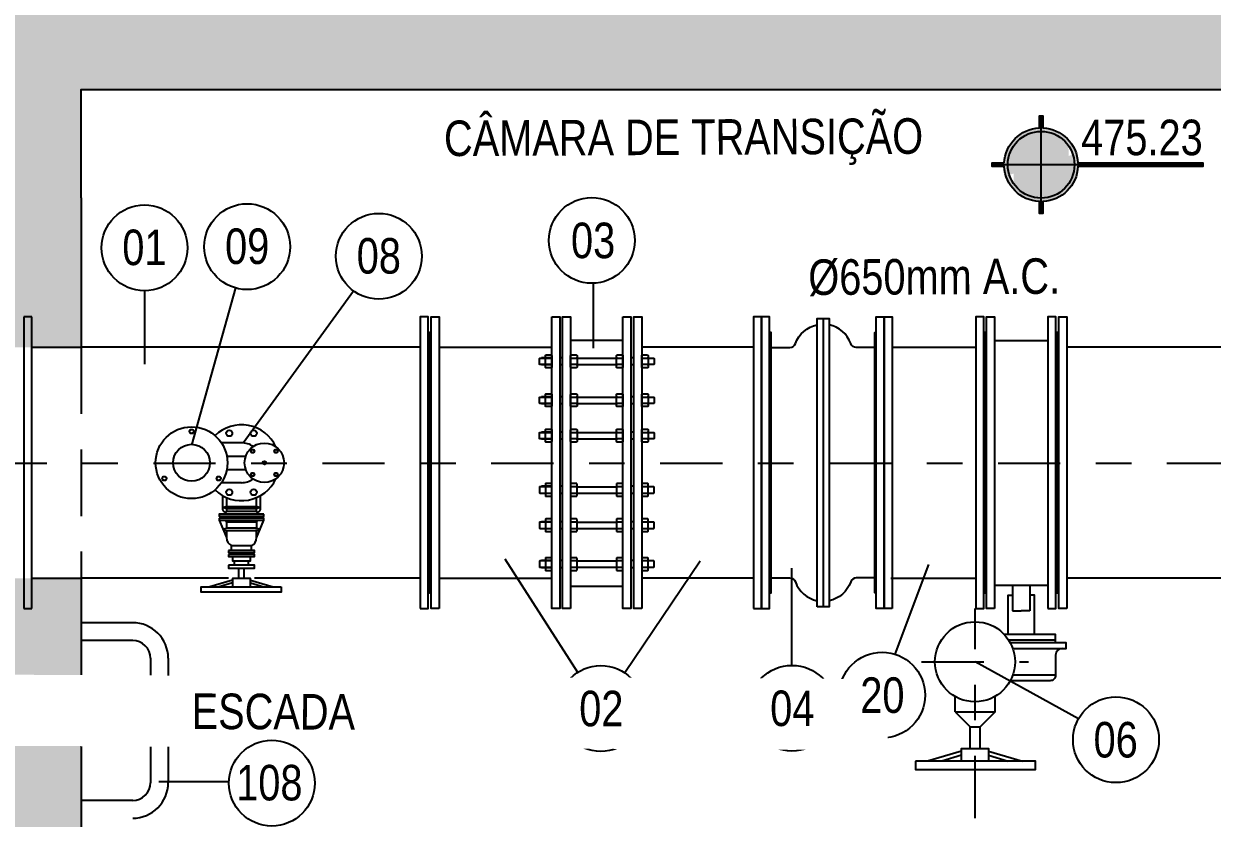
# Model space of a CAD drawing. Header units: feet. Extents: x 0 to 285374, y 0 to 9111566.
# Drawn here: x 285102.406 to 285105.748, y 9111370.979 to 9111373.214 of the extents above; entities that cross this region are included whole.
import ezdxf
from ezdxf import colors
from ezdxf.entities.mleader import LeaderData, LeaderLine
from ezdxf.enums import TextEntityAlignment as Align
from ezdxf.math import Vec2, Vec3

# ---------------------------------------------------------------- set-up
doc = ezdxf.new("R2010")
doc.units = ezdxf.units.FT
doc.header["$MEASUREMENT"] = 0
doc.linetypes.add('DASHDOT', pattern=[1, 0.5, -0.25, 0, -0.25])
doc.linetypes.add('HIDDEN', pattern=[0.375, 0.25, -0.125])
doc.layers.get('0').update_dxf_attribs({"linetype": 'CONTINUOUS'})
for name, color, linetype in [('01', 1, 'CONTINUOUS'), ('01PROJ', 1, 'HIDDEN'), ('A-NIVEIS', 1, 'CONTINUOUS'), ('A-TEXTO', 2, 'CONTINUOUS'), ('EIXO', 1, 'DASHDOT'), ('FLANGES', 7, 'CONTINUOUS'), ('H-SA-CONTORNO', 2, 'CONTINUOUS'), ('H-SA-ESTRUTURA (CORTE)', 5, 'CONTINUOUS'), ('H-SA-HTC CONCRETO', 253, 'CONTINUOUS'), ('H-SA-TEXTO', 2, 'CONTINUOUS'), ('INDIC', 2, 'CONTINUOUS'), ('Top View-Ferro Fundido - JGS - K7(Esgoto)', 7, 'CONTINUOUS')]:
    doc.layers.add(name, color=color, linetype=linetype)
doc.styles.add('EGC_Arial_2.0mm', font='arial.ttf', dxfattribs={"width": 0.8, "height": 2})

# ---------------------------------------------------------------- blocks, each defined once
blk = doc.blocks.new('*U1244')
at = {"true_color": 0xffffff}
h = blk.add_hatch(color=7, dxfattribs=at)
h.dxf.hatch_style = 1
edge = h.paths.add_edge_path()
edge.add_arc((0, 0), 2.075, 92.76231, 177.23769, ccw=False)
edge.add_line((-0.1, 2.073), (-0.1, 2.75))
edge.add_line((-0.1, 2.75), (0.1, 2.75))
edge.add_line((0.1, 2.75), (0.1, 2.073))
edge.add_arc((0, 0), 2.075, 2.76231, 87.23769, ccw=False)
edge.add_line((2.073, 0.1), (9.088, 0.1))
edge.add_line((9.088, 0.1), (9.088, -0.1))
edge.add_line((9.088, -0.1), (2.073, -0.1))
edge.add_arc((0, 0), 2.075, 272.76231, 357.23769, ccw=False)
edge.add_line((0.1, -2.073), (0.1, -2.75))
edge.add_line((0.1, -2.75), (-0.1, -2.75))
edge.add_line((-0.1, -2.75), (-0.1, -2.073))
edge.add_arc((0, 0), 2.075, 182.76231, 267.23769, ccw=False)
edge.add_line((-2.073, -0.1), (-2.75, -0.1))
edge.add_line((-2.75, -0.1), (-2.75, 0.1))
edge.add_line((-2.75, 0.1), (-2.073, 0.1))
for p, q in [((0, -2.75), (0, 2.75)), ((9.088, 0), (-2.75, 0))]:
    blk.add_line(p, q)
at = {"color": 7, "true_color": 0xffffff}
blk.add_lwpolyline([(-2.073, 0.1, -0.386246), (-0.1, 2.073), (-0.1, 2.75), (0.1, 2.75), (0.1, 2.073, -0.386246), (2.073, 0.1), (9.088, 0.1), (9.088, -0.1), (2.073, -0.1, -0.386246), (0.1, -2.073), (0.1, -2.75), (-0.1, -2.75), (-0.1, -2.073, -0.386246), (-2.073, -0.1), (-2.75, -0.1), (-2.75, 0.1)], format="xyb", close=True, dxfattribs=at)
blk.add_circle((0, 0), 1.875)
for points in [[(0, 1.875), (0, 0), (0.583, 1.782), (0.595, 0)], [(0.583, 1.782), (0.595, 0), (1.097, 1.521), (1.096, 0)], [(1.097, 1.521), (1.096, 0), (1.533, 1.079), (1.571, 0)], [(1.533, 1.079), (1.571, 0), (1.786, 0.571), (0, 0)], [(-1.786, -0.571), (0, 0), (-1.796, -0.539), (-1.875, 0)], [(-1.533, -1.079), (-1.571, 0), (-1.786, -0.571), (0, 0)], [(-1.097, -1.521), (-1.096, 0), (-1.533, -1.079), (-1.571, 0)], [(-0.583, -1.782), (-0.595, 0), (-1.097, -1.521), (-1.096, 0)], [(0, -1.875), (0, 0), (-0.583, -1.782), (-0.595, 0)], [(1.786, 0.571), (0, 0), (1.796, 0.539), (1.875, 0)]]:
    blk.add_solid(points)
at = {"layer": 'A-TEXTO', "color": 2, "style": 'EGC_Arial_2.0mm', "width": 0.8}
blk.add_attdef('000.00', text='', height=2, dxfattribs=at).set_placement((9.088, 0.534), align=Align.RIGHT)
blk = doc.blocks.new('_None')

msp = doc.modelspace()

# ---------------------------------------------------------------- hatches: boundary and pattern name
at = {"layer": 'H-SA-HTC CONCRETO'}
h = msp.add_hatch(color=256, dxfattribs=at)
h.dxf.hatch_style = 1
h.paths.add_polyline_path([(285102.5676, 9111375.8792), (285106.0676, 9111375.8792), (285106.0676, 9111374.6866), (285106.3676, 9111374.6866), (285106.3676, 9111376.1792), (285102.2676, 9111376.1792), (285102.2676, 9111375.7292), (285094.8077, 9111375.7292), (285089.5678, 9111375.7292), (285086.5154, 9111376.5432), (285086.5154, 9111376.1292), (285089.5154, 9111375.3292), (285091.8451, 9111375.3292), (285095.5576, 9111375.3292), (285096.2576, 9111375.3292), (285096.2576, 9111375.4792), (285096.4576, 9111375.4792), (285096.4576, 9111375.3292), (285096.5676, 9111375.3292), (285096.5676, 9111375.4792), (285096.7676, 9111375.4792), (285096.7676, 9111375.2792), (285098.0676, 9111375.2792), (285098.2176, 9111375.4292), (285102.1676, 9111375.4292), (285102.2676, 9111375.3292), (285102.2676, 9111374.6866), (285102.5676, 9111374.6866)])
h.paths.add_polyline_path([(285102.5676, 9111371.6542), (285102.2676, 9111371.6542), (285102.2676, 9111371.0292), (285102.1676, 9111370.9292), (285098.2176, 9111370.9292), (285098.0676, 9111371.0792), (285096.7676, 9111371.0792), (285096.7676, 9111370.8792), (285096.5676, 9111370.8792), (285096.5676, 9111371.0292), (285096.4576, 9111371.0292), (285096.4576, 9111370.8792), (285096.2576, 9111370.8792), (285096.2576, 9111371.0292), (285092.2576, 9111371.0292), (285089.5154, 9111371.0292), (285086.5154, 9111370.2292), (285086.5154, 9111369.8152), (285089.5678, 9111370.6292), (285095.5576, 9111370.6292), (285102.2676, 9111370.6292), (285102.2676, 9111370.1792), (285106.3676, 9111370.1792), (285106.3676, 9111371.6542), (285106.0676, 9111371.6542), (285106.0676, 9111370.4792), (285102.5676, 9111370.4792)])
h.paths.add_polyline_path([(285110.9676, 9111376.829), (285108.3676, 9111376.829), (285108.3676, 9111374.829), (285108.6676, 9111374.829), (285108.6676, 9111376.529), (285110.6676, 9111376.529), (285110.6676, 9111374.829), (285110.9676, 9111374.829)])
h = msp.add_hatch(color=256, dxfattribs=at)
h.dxf.hatch_style = 1
h.paths.add_polyline_path([(285106.3676, 9111374.0366), (285106.0676, 9111374.0366), (285106.0676, 9111373.3292), (285105.2176, 9111373.3292), (285102.5676, 9111373.3292), (285102.5676, 9111374.0366), (285102.2676, 9111374.0366), (285102.2676, 9111373.4292), (285102.1676, 9111373.3292), (285098.2176, 9111373.3292), (285098.0676, 9111373.4792), (285096.7676, 9111373.4792), (285096.7676, 9111373.2792), (285096.5676, 9111373.2792), (285096.5676, 9111373.4292), (285096.4576, 9111373.4292), (285096.4576, 9111373.2792), (285096.2576, 9111373.2792), (285096.2576, 9111373.4292), (285094.9176, 9111373.4292, 0.414214), (285094.7676, 9111373.2792), (285094.7676, 9111373.0792, 0.414214), (285094.9176, 9111372.9292), (285096.2576, 9111372.9292), (285096.2576, 9111373.0792), (285096.4576, 9111373.0792), (285096.4576, 9111372.9292), (285096.5676, 9111372.9292), (285096.5676, 9111373.0792), (285096.7676, 9111373.0792), (285096.7676, 9111372.8792), (285098.0676, 9111372.8792), (285098.2176, 9111373.0292), (285102.1676, 9111373.0292), (285102.2676, 9111372.9292), (285102.2676, 9111372.3042), (285102.5676, 9111372.3042), (285102.5676, 9111372.7242), (285102.5676, 9111373.0292), (285105.2176, 9111373.0292), (285106.0676, 9111373.0292), (285106.0676, 9111372.7242), (285106.0676, 9111372.3042), (285106.3676, 9111372.3042)])

# ---------------------------------------------------------------- linework, layer by layer
at = {"layer": '01', "color": 1}
for p, q in [((285103.0186, 9111372.0353), (285102.9622, 9111372.0353)), ((285103.0186, 9111371.9231), (285102.9622, 9111371.9231)), ((285102.9989, 9111371.6912), (285102.9989, 9111371.7032)), ((285102.9933, 9111371.6492), (285102.9296, 9111371.6304)), ((285102.9933, 9111371.6414), (285102.9561, 9111371.6304)), ((285105.3077, 9111371.3816), (285105.1871, 9111371.3816)), ((285105.0249, 9111371.2786), (285105.0671, 9111371.2364)), ((285105.0249, 9111371.2786), (285105.1374, 9111371.2786)), ((285105.1374, 9111371.2786), (285105.0952, 9111371.2364)), ((285105.0671, 9111371.2364), (285105.0952, 9111371.2364)), ((285105.0432, 9111371.1683), (285104.9476, 9111371.1402)), ((285105.1191, 9111371.1683), (285105.2147, 9111371.1402)), ((285105.0432, 9111371.1566), (285104.9874, 9111371.1402)), ((285105.1191, 9111371.1566), (285105.1748, 9111371.1402))]:
    msp.add_line(p, q, dxfattribs=at)
at = {"layer": '01', "color": 1, "ltscale": 0.2}
for p, q in [((285102.9775, 9111371.9979), (285103.0307, 9111371.9979)), ((285102.9775, 9111371.9605), (285103.0307, 9111371.9605)), ((285102.9726, 9111371.839), (285102.9733, 9111371.8387)), ((285102.9761, 9111371.8498), (285102.9761, 9111371.8429)), ((285103.0611, 9111371.8429), (285103.0611, 9111371.8498)), ((285103.0639, 9111371.8387), (285103.0645, 9111371.839)), ((285102.9559, 9111371.8176), (285102.9761, 9111371.7686)), ((285102.9761, 9111371.8119), (285102.9761, 9111371.7946)), ((285103.0611, 9111371.7677), (285103.0813, 9111371.8176)), ((285103.0611, 9111371.8119), (285103.0611, 9111371.7946)), ((285102.9905, 9111371.7321), (285102.9905, 9111371.7461)), ((285103.0467, 9111371.7321), (285103.0467, 9111371.7461)), ((285102.9905, 9111371.7208), (285102.9905, 9111371.7264)), ((285102.9905, 9111371.7236), (285103.0467, 9111371.7236)), ((285103.0383, 9111371.6912), (285103.0383, 9111371.7032)), ((285103.0467, 9111371.7208), (285103.0467, 9111371.7264)), ((285103.0113, 9111371.6536), (285103.0113, 9111371.6828)), ((285103.0259, 9111371.6536), (285103.0259, 9111371.6828)), ((285103.0439, 9111371.6492), (285103.1076, 9111371.6304)), ((285103.0439, 9111371.6414), (285103.081, 9111371.6304))]:
    msp.add_line(p, q, dxfattribs=at)
at = {"layer": '01', "color": 1, "ltscale": 2.5}
for p, q in [((285105.0249, 9111371.2786), (285105.0249, 9111371.3218)), ((285105.1374, 9111371.2786), (285105.1374, 9111371.3218)), ((285105.0671, 9111371.175), (285105.0671, 9111371.2364)), ((285105.0952, 9111371.175), (285105.0952, 9111371.2364))]:
    msp.add_line(p, q, dxfattribs=at)
at = {"layer": '01', "color": 1}
for points in [[(285102.8815, 9111372.0731), (285102.8847, 9111372.0674), (285102.8815, 9111372.0618), (285102.875, 9111372.0618), (285102.8718, 9111372.0674), (285102.875, 9111372.0731)], [(285103.0526, 9111372.0166), (285103.0553, 9111372.012), (285103.0526, 9111372.0074), (285103.0473, 9111372.0074), (285103.0447, 9111372.012), (285103.0473, 9111372.0166)], [(285103.1183, 9111372.0166), (285103.121, 9111372.012), (285103.1183, 9111372.0074), (285103.113, 9111372.0074), (285103.1103, 9111372.012), (285103.113, 9111372.0166)], [(285102.805, 9111371.9407), (285102.8083, 9111371.9351), (285102.805, 9111371.9294), (285102.7986, 9111371.9294), (285102.7953, 9111371.9351), (285102.7986, 9111371.9407)], [(285102.9579, 9111371.9407), (285102.9611, 9111371.9351), (285102.9579, 9111371.9294), (285102.9514, 9111371.9294), (285102.9482, 9111371.9351), (285102.9514, 9111371.9407)], [(285103.0526, 9111371.951), (285103.0553, 9111371.9463), (285103.0526, 9111371.9417), (285103.0473, 9111371.9417), (285103.0447, 9111371.9463), (285103.0473, 9111371.951)], [(285103.1183, 9111371.951), (285103.121, 9111371.9463), (285103.1183, 9111371.9417), (285103.113, 9111371.9417), (285103.1103, 9111371.9463), (285103.113, 9111371.951)]]:
    msp.add_lwpolyline(points, close=True, dxfattribs=at)
at = {"layer": '01', "color": 1, "ltscale": 0.2}
for points in [[(285102.9649, 9111371.8871), (285102.9649, 9111371.8516, 0.284079), (285102.9726, 9111371.839)], [(285103.0645, 9111371.839, 0.284079), (285103.0723, 9111371.8516), (285103.0723, 9111371.8871)], [(285103.063, 9111371.8558), (285103.0723, 9111371.853), (285103.063, 9111371.8502, -0.072993), (285103.059, 9111371.8496), (285102.9782, 9111371.8496, -0.072993), (285102.9741, 9111371.8502), (285102.9649, 9111371.853), (285102.9741, 9111371.8558, -0.072993), (285102.9782, 9111371.8564), (285103.059, 9111371.8564, -0.072993), (285103.063, 9111371.8558, 0.072993), (285103.059, 9111371.8564)], [(285103.0575, 9111371.7951), (285102.9799, 9111371.7951, 0.072993), (285102.9758, 9111371.7945), (285102.9666, 9111371.7917), (285102.9758, 9111371.7889, 0.072993), (285102.9799, 9111371.7883), (285103.0575, 9111371.7883, 0.072993), (285103.0615, 9111371.7889), (285103.0708, 9111371.7917), (285103.0615, 9111371.7945, 0.072993), (285103.0575, 9111371.7951, -0.072993), (285103.0615, 9111371.7945)], [(285102.9761, 9111371.7888), (285102.9761, 9111371.7686, 0.292862), (285102.9905, 9111371.7461), (285103.0467, 9111371.7461, 0.313643), (285103.0611, 9111371.7686), (285103.0611, 9111371.7888)]]:
    msp.add_lwpolyline(points, format="xyb", dxfattribs=at)
for points in [[(285102.9761, 9111371.8814), (285102.9761, 9111371.8562)], [(285103.0611, 9111371.8562), (285103.0611, 9111371.8814)], [(285102.9705, 9111371.8344), (285102.9761, 9111371.8429), (285103.0611, 9111371.8429), (285103.0667, 9111371.8344)], [(285103.0648, 9111371.8176), (285103.0611, 9111371.8119), (285102.9761, 9111371.8119), (285102.9724, 9111371.8176)], [(285102.9933, 9111371.7152), (285102.9933, 9111371.7032), (285103.0439, 9111371.7032), (285103.0439, 9111371.7152)], [(285103.0439, 9111371.6304), (285103.0439, 9111371.6536), (285102.9933, 9111371.6536), (285102.9933, 9111371.6304)]]:
    msp.add_lwpolyline(points, dxfattribs=at)
for points in [[(285103.0813, 9111371.8344), (285102.9559, 9111371.8344), (285102.9559, 9111371.8288), (285103.0813, 9111371.8288)], [(285102.9559, 9111371.8232), (285102.9559, 9111371.8176), (285103.0813, 9111371.8176), (285103.0813, 9111371.8232)], [(285102.982, 9111371.7321), (285102.982, 9111371.7264), (285103.0552, 9111371.7264), (285103.0552, 9111371.7321)], [(285102.982, 9111371.7208), (285102.982, 9111371.7152), (285103.0552, 9111371.7152), (285103.0552, 9111371.7208)], [(285102.982, 9111371.6912), (285102.982, 9111371.6828), (285103.0552, 9111371.6828), (285103.0552, 9111371.6912)], [(285103.1301, 9111371.6304), (285103.1301, 9111371.6147), (285102.9051, 9111371.6147), (285102.9051, 9111371.6304)]]:
    msp.add_lwpolyline(points, close=True, dxfattribs=at)
at = {"layer": '01', "color": 1}
msp.add_lwpolyline([(285105.3275, 9111371.4568, 0.405757), (285105.3077, 9111371.4382), (285105.3077, 9111371.3816, -0.414214), (285105.2921, 9111371.3659), (285105.1802, 9111371.3659)], format="xyb", dxfattribs=at)
msp.add_lwpolyline([(285105.0432, 9111371.1402), (285105.0432, 9111371.175), (285105.1191, 9111371.175), (285105.1191, 9111371.1402)], dxfattribs=at)
for centre, radius in [((285102.8782, 9111372.0674), 0.00561), ((285102.9842, 9111372.0621), 0.0086), ((285103.0529, 9111372.0621), 0.0086), ((285103.05, 9111372.012), 0.00461), ((285103.1157, 9111372.012), 0.00461), ((285103.0828, 9111371.9792), 0.00489), ((285102.8018, 9111371.9351), 0.00561), ((285102.9547, 9111371.9351), 0.00561), ((285103.05, 9111371.9463), 0.00461), ((285103.1157, 9111371.9463), 0.00461), ((285102.9842, 9111371.8962), 0.0086), ((285103.0529, 9111371.8962), 0.0086)]:
    msp.add_circle(centre, radius, dxfattribs=at)
for centre, radius, start, end in [((285103.0186, 9111371.9792), 0.1066, 24.8904, 134.2027), ((285103.0186, 9111371.9792), 0.0561, 54.2977, 90), ((285103.0186, 9111371.9792), 0.0561, 270, 305.7023), ((285102.9705, 9111371.826), 0.00562, 150, 210)]:
    msp.add_arc(centre, radius, start, end, dxfattribs=at)
at = {"layer": '01', "color": 1, "ltscale": 0.2}
for centre, radius, start, end in [((285103.0186, 9111371.9792), 0.1066, 225.7973, 335.1096), ((285103.0667, 9111371.826), 0.00562, 330, 30)]:
    msp.add_arc(centre, radius, start, end, dxfattribs=at)
at = {"layer": '01PROJ', "color": 1, "ltscale": 25}
for p, q in [((285102.4289, 9111372.3042), (285102.5676, 9111372.3042)), ((285102.4289, 9111371.6542), (285102.5676, 9111371.6542))]:
    msp.add_line(p, q, dxfattribs=at)
msp.add_lwpolyline([(285102.4064, 9111371.569), (285102.4289, 9111371.569), (285102.4289, 9111372.3892), (285102.4064, 9111372.3892)], close=True, dxfattribs=at)
at = {"layer": 'EIXO', "ltscale": 0.35}
for p, q in [((285105.0811, 9111370.9797), (285105.0811, 9111371.5692)), ((285104.9311, 9111371.4192), (285105.2311, 9111371.4192))]:
    msp.add_line(p, q, dxfattribs=at)
msp.add_lwpolyline([(285092.3209, 9111371.9781), (285115.3316, 9111371.9781)], dxfattribs=at)
at = {"layer": 'FLANGES', "color": 2}
msp.add_lwpolyline([(285104.9138, 9111371.1402), (285104.9138, 9111371.1166), (285105.2513, 9111371.1166), (285105.2513, 9111371.1402)], close=True, dxfattribs=at)
for centre, radius in [((285102.8782, 9111371.9792), 0.101), ((285102.8782, 9111371.9792), 0.0518), ((285103.0828, 9111371.9792), 0.0554), ((285105.0811, 9111371.4192), 0.1125)]:
    msp.add_circle(centre, radius, dxfattribs=at)
at = {"layer": 'H-SA-CONTORNO', "color": 1, "linetype": 'HIDDEN', "ltscale": 0.75}
msp.add_line((285102.5676, 9111372.3042), (285102.5676, 9111371.6542), dxfattribs=at)
at = {"layer": 'H-SA-ESTRUTURA (CORTE)'}
for p, q in [((285105.2176, 9111373.0292), (285106.0676, 9111373.0292)), ((285102.5676, 9111372.7242), (285102.5676, 9111372.3042))]:
    msp.add_line(p, q, dxfattribs=at)
msp.add_lwpolyline([(285102.5676, 9111371.6542), (285102.5676, 9111370.4792), (285106.0676, 9111370.4792)], dxfattribs=at)
at = {"layer": 'INDIC', "color": 1, "linetype": 'Continuous'}
for p, q in [((285104.0072, 9111372.4839), (285104.0072, 9111372.3017)), ((285103.9642, 9111371.3895), (285103.7604, 9111371.7084)), ((285104.3085, 9111371.7021), (285104.0967, 9111371.3879)), ((285104.5665, 9111371.4093), (285104.5665, 9111371.6823)), ((285104.8567, 9111371.4405), (285104.9509, 9111371.6931)), ((285105.3718, 9111371.2585), (285105.0811, 9111371.4192)), ((285102.9834, 9111371.082), (285102.7861, 9111371.082))]:
    msp.add_line(p, q, dxfattribs=at)
for centre in [(285104.0037, 9111372.6046), (285104.8199, 9111371.3255), (285104.0292, 9111371.2878), (285104.5665, 9111371.2885), (285105.4775, 9111371.2)]:
    msp.add_circle(centre, 0.1207, dxfattribs=at)
at = {"layer": 'Top View-Ferro Fundido - JGS - K7(Esgoto)', "color": 1, "linetype": 'ByBlock', "lineweight": -2}
for p, q in [((285104.654, 9111372.3845), (285104.654, 9111371.5738)), ((285103.5211, 9111372.3042), (285102.5676, 9111372.3042)), ((285103.5741, 9111372.3042), (285103.8911, 9111372.3042)), ((285103.9441, 9111372.324), (285104.0911, 9111372.324)), ((285104.4586, 9111372.3042), (285104.1441, 9111372.3042)), ((285104.8486, 9111372.3042), (285105.0831, 9111372.3042)), ((285105.1361, 9111372.3233), (285105.2861, 9111372.3233)), ((285106.0676, 9111372.3042), (285105.3391, 9111372.3042)), ((285103.8911, 9111372.2743), (285103.8621, 9111372.2743)), ((285103.8749, 9111372.2733), (285103.8893, 9111372.2733)), ((285103.9216, 9111372.2743), (285103.9136, 9111372.2743)), ((285103.9459, 9111372.2733), (285103.9603, 9111372.2733)), ((285103.9621, 9111372.2733), (285104.0731, 9111372.2733)), ((285104.0749, 9111372.2733), (285104.0893, 9111372.2733)), ((285104.1216, 9111372.2743), (285104.1136, 9111372.2743)), ((285104.1459, 9111372.2733), (285104.1603, 9111372.2733)), ((285103.8911, 9111372.2543), (285103.8621, 9111372.2543)), ((285103.8893, 9111372.2553), (285103.8749, 9111372.2553)), ((285103.9216, 9111372.2543), (285103.9136, 9111372.2543)), ((285103.9603, 9111372.2553), (285103.9459, 9111372.2553)), ((285103.9621, 9111372.2553), (285104.0731, 9111372.2553)), ((285104.0893, 9111372.2553), (285104.0749, 9111372.2553)), ((285104.1216, 9111372.2543), (285104.1136, 9111372.2543)), ((285104.1603, 9111372.2553), (285104.1459, 9111372.2553)), ((285103.8911, 9111372.165), (285103.8621, 9111372.165)), ((285103.9216, 9111372.165), (285103.9136, 9111372.165)), ((285104.1216, 9111372.165), (285104.1136, 9111372.165)), ((285103.8911, 9111372.145), (285103.8621, 9111372.145)), ((285103.8749, 9111372.164), (285103.8893, 9111372.164)), ((285103.8893, 9111372.146), (285103.8749, 9111372.146)), ((285103.9216, 9111372.145), (285103.9136, 9111372.145)), ((285103.9459, 9111372.164), (285103.9603, 9111372.164)), ((285103.9603, 9111372.146), (285103.9459, 9111372.146)), ((285103.9621, 9111372.164), (285104.0731, 9111372.164)), ((285103.9621, 9111372.146), (285104.0731, 9111372.146)), ((285104.0749, 9111372.164), (285104.0893, 9111372.164)), ((285104.0893, 9111372.146), (285104.0749, 9111372.146)), ((285104.1216, 9111372.145), (285104.1136, 9111372.145)), ((285104.1459, 9111372.164), (285104.1603, 9111372.164)), ((285104.1603, 9111372.146), (285104.1459, 9111372.146)), ((285103.8911, 9111372.0654), (285103.8621, 9111372.0654)), ((285103.8749, 9111372.0644), (285103.8893, 9111372.0644)), ((285103.9216, 9111372.0654), (285103.9136, 9111372.0654)), ((285103.9459, 9111372.0644), (285103.9603, 9111372.0644)), ((285103.9621, 9111372.0644), (285104.0731, 9111372.0644)), ((285104.0749, 9111372.0644), (285104.0893, 9111372.0644)), ((285104.1216, 9111372.0654), (285104.1136, 9111372.0654)), ((285104.1459, 9111372.0644), (285104.1603, 9111372.0644)), ((285103.8911, 9111372.0454), (285103.8621, 9111372.0454)), ((285103.8893, 9111372.0464), (285103.8749, 9111372.0464)), ((285103.9216, 9111372.0454), (285103.9136, 9111372.0454)), ((285103.9603, 9111372.0464), (285103.9459, 9111372.0464)), ((285103.9621, 9111372.0464), (285104.0731, 9111372.0464)), ((285104.0893, 9111372.0464), (285104.0749, 9111372.0464)), ((285104.1216, 9111372.0454), (285104.1136, 9111372.0454)), ((285104.1603, 9111372.0464), (285104.1459, 9111372.0464)), ((285103.8911, 9111371.9129), (285103.8621, 9111371.9129)), ((285103.8893, 9111371.9119), (285103.8749, 9111371.9119)), ((285103.9216, 9111371.9129), (285103.9136, 9111371.9129)), ((285103.9603, 9111371.9119), (285103.9459, 9111371.9119)), ((285103.9621, 9111371.9119), (285104.0731, 9111371.9119)), ((285104.0893, 9111371.9119), (285104.0749, 9111371.9119)), ((285104.1216, 9111371.9129), (285104.1136, 9111371.9129)), ((285104.1603, 9111371.9119), (285104.1459, 9111371.9119)), ((285103.8911, 9111371.8929), (285103.8621, 9111371.8929)), ((285103.8749, 9111371.8939), (285103.8893, 9111371.8939)), ((285103.9216, 9111371.8929), (285103.9136, 9111371.8929)), ((285103.9459, 9111371.8939), (285103.9603, 9111371.8939)), ((285103.9621, 9111371.8939), (285104.0731, 9111371.8939)), ((285104.0749, 9111371.8939), (285104.0893, 9111371.8939)), ((285104.1216, 9111371.8929), (285104.1136, 9111371.8929)), ((285104.1459, 9111371.8939), (285104.1603, 9111371.8939)), ((285103.8911, 9111371.8134), (285103.8621, 9111371.8134)), ((285103.8893, 9111371.8124), (285103.8749, 9111371.8124)), ((285103.9216, 9111371.8134), (285103.9136, 9111371.8134)), ((285103.9603, 9111371.8124), (285103.9459, 9111371.8124)), ((285103.9621, 9111371.8124), (285104.0731, 9111371.8124)), ((285104.0893, 9111371.8124), (285104.0749, 9111371.8124)), ((285104.1216, 9111371.8134), (285104.1136, 9111371.8134)), ((285104.1603, 9111371.8124), (285104.1459, 9111371.8124)), ((285103.8911, 9111371.7934), (285103.8621, 9111371.7934)), ((285103.8749, 9111371.7944), (285103.8893, 9111371.7944)), ((285103.9216, 9111371.7934), (285103.9136, 9111371.7934)), ((285103.9459, 9111371.7944), (285103.9603, 9111371.7944)), ((285103.9621, 9111371.7944), (285104.0731, 9111371.7944)), ((285104.0749, 9111371.7944), (285104.0893, 9111371.7944)), ((285104.1216, 9111371.7934), (285104.1136, 9111371.7934)), ((285104.1459, 9111371.7944), (285104.1603, 9111371.7944)), ((285103.8911, 9111371.704), (285103.8621, 9111371.704)), ((285103.8893, 9111371.703), (285103.8749, 9111371.703)), ((285103.9216, 9111371.704), (285103.9136, 9111371.704)), ((285103.9603, 9111371.703), (285103.9459, 9111371.703)), ((285103.9621, 9111371.703), (285104.0731, 9111371.703)), ((285104.0893, 9111371.703), (285104.0749, 9111371.703)), ((285104.1216, 9111371.704), (285104.1136, 9111371.704)), ((285104.1603, 9111371.703), (285104.1459, 9111371.703)), ((285103.8911, 9111371.684), (285103.8621, 9111371.684)), ((285103.8749, 9111371.685), (285103.8893, 9111371.685)), ((285103.9216, 9111371.684), (285103.9136, 9111371.684)), ((285103.9459, 9111371.685), (285103.9603, 9111371.685)), ((285103.9621, 9111371.685), (285104.0731, 9111371.685)), ((285104.0749, 9111371.685), (285104.0893, 9111371.685)), ((285104.1216, 9111371.684), (285104.1136, 9111371.684)), ((285104.1459, 9111371.685), (285104.1603, 9111371.685)), ((285102.982, 9111371.6542), (285102.5676, 9111371.6542)), ((285103.5211, 9111371.6542), (285103.0552, 9111371.6542)), ((285103.5741, 9111371.6542), (285103.8911, 9111371.6542)), ((285103.9441, 9111371.6324), (285104.0911, 9111371.6324)), ((285104.4586, 9111371.6542), (285104.1441, 9111371.6542)), ((285104.8446, 9111371.6542), (285105.0831, 9111371.6542)), ((285105.1361, 9111371.635), (285105.2861, 9111371.635)), ((285105.1867, 9111371.635), (285105.1867, 9111371.5623)), ((285105.2355, 9111371.635), (285105.2355, 9111371.5623)), ((285106.0676, 9111371.6542), (285105.3391, 9111371.6542)), ((285105.1867, 9111371.5623), (285105.2111, 9111371.5623)), ((285105.2355, 9111371.5623), (285105.2111, 9111371.5623)), ((285102.7126, 9111371.5292), (285102.5676, 9111371.5292)), ((285102.7126, 9111371.4792), (285102.5676, 9111371.4792)), ((285105.3075, 9111371.4802), (285105.1756, 9111371.4802)), ((285102.7626, 9111371.4292), (285102.7626, 9111371.0792)), ((285102.8126, 9111371.4292), (285102.8126, 9111371.0792)), ((285102.7126, 9111371.0292), (285102.5676, 9111371.0292))]:
    msp.add_line(p, q, dxfattribs=at)
for points in [[(285103.5211, 9111371.5692), (285103.5436, 9111371.5692), (285103.5436, 9111372.3892), (285103.5211, 9111372.3892)], [(285103.5741, 9111371.5692), (285103.5516, 9111371.5692), (285103.5516, 9111372.3892), (285103.5741, 9111372.3892)], [(285103.8911, 9111372.3892), (285103.9136, 9111372.3892), (285103.9136, 9111371.5692), (285103.8911, 9111371.5692)], [(285103.9441, 9111371.5692), (285103.9216, 9111371.5692), (285103.9216, 9111372.3892), (285103.9441, 9111372.3892)], [(285104.0911, 9111372.3892), (285104.1136, 9111372.3892), (285104.1136, 9111371.5692), (285104.0911, 9111371.5692)], [(285104.1441, 9111371.5692), (285104.1216, 9111371.5692), (285104.1216, 9111372.3892), (285104.1441, 9111372.3892)], [(285104.4811, 9111371.5692), (285104.5036, 9111371.5692), (285104.5036, 9111372.3892), (285104.4811, 9111372.3892)], [(285104.6374, 9111371.5738), (285104.6374, 9111372.3845), (285104.6706, 9111372.3845), (285104.6706, 9111371.5738)], [(285104.8261, 9111371.5692), (285104.8036, 9111371.5692), (285104.8036, 9111372.3892), (285104.8261, 9111372.3892)], [(285105.0831, 9111371.5692), (285105.1056, 9111371.5692), (285105.1056, 9111372.3892), (285105.0831, 9111372.3892)], [(285105.1361, 9111371.5692), (285105.1136, 9111371.5692), (285105.1136, 9111372.3892), (285105.1361, 9111372.3892)], [(285105.2861, 9111371.5692), (285105.3086, 9111371.5692), (285105.3086, 9111372.3892), (285105.2861, 9111372.3892)], [(285105.3391, 9111371.5692), (285105.3166, 9111371.5692), (285105.3166, 9111372.3892), (285105.3391, 9111372.3892)]]:
    msp.add_lwpolyline(points, close=True, dxfattribs=at)
for points in [[(285104.5076, 9111372.3032), (285104.5607, 9111372.3032, 0.317315), (285104.5763, 9111372.3142, -0.262382), (285104.6374, 9111372.3674)], [(285104.7996, 9111372.3032), (285104.7474, 9111372.3032, -0.317315), (285104.7317, 9111372.3142, 0.262382), (285104.6706, 9111372.3674, 0.262382)], [(285103.8731, 9111372.2553), (285103.8582, 9111372.2553, -0.414214), (285103.8564, 9111372.2571), (285103.8564, 9111372.2715, -0.414214), (285103.8582, 9111372.2733), (285103.8731, 9111372.2733)], [(285104.1621, 9111372.2733), (285104.1771, 9111372.2733, -0.414214), (285104.1789, 9111372.2715), (285104.1789, 9111372.2571, -0.414214), (285104.1771, 9111372.2553), (285104.1621, 9111372.2553)], [(285103.8731, 9111372.146), (285103.8582, 9111372.146, -0.414214), (285103.8564, 9111372.1478), (285103.8564, 9111372.1622, -0.414214), (285103.8582, 9111372.164), (285103.8731, 9111372.164)], [(285104.1621, 9111372.164), (285104.1771, 9111372.164, -0.414214), (285104.1789, 9111372.1622), (285104.1789, 9111372.1478, -0.414214), (285104.1771, 9111372.146), (285104.1621, 9111372.146)], [(285103.8731, 9111372.0464), (285103.8582, 9111372.0464, -0.414214), (285103.8564, 9111372.0482), (285103.8564, 9111372.0626, -0.414214), (285103.8582, 9111372.0644), (285103.8731, 9111372.0644)], [(285104.1621, 9111372.0644), (285104.1771, 9111372.0644, -0.414214), (285104.1789, 9111372.0626), (285104.1789, 9111372.0482, -0.414214), (285104.1771, 9111372.0464), (285104.1621, 9111372.0464)], [(285103.8731, 9111371.9119), (285103.8582, 9111371.9119, 0.414214), (285103.8564, 9111371.9101), (285103.8564, 9111371.8957, 0.414214), (285103.8582, 9111371.8939), (285103.8731, 9111371.8939)], [(285104.1621, 9111371.8939), (285104.1771, 9111371.8939, 0.414214), (285104.1789, 9111371.8957), (285104.1789, 9111371.9101, 0.414214), (285104.1771, 9111371.9119), (285104.1621, 9111371.9119)], [(285103.8731, 9111371.8124), (285103.8582, 9111371.8124, 0.414214), (285103.8564, 9111371.8106), (285103.8564, 9111371.7962, 0.414214), (285103.8582, 9111371.7944), (285103.8731, 9111371.7944)], [(285104.1621, 9111371.7944), (285104.1771, 9111371.7944, 0.414214), (285104.1789, 9111371.7962), (285104.1789, 9111371.8106, 0.414214), (285104.1771, 9111371.8124), (285104.1621, 9111371.8124)], [(285103.8731, 9111371.703), (285103.8582, 9111371.703, 0.414214), (285103.8564, 9111371.7012), (285103.8564, 9111371.6868, 0.414214), (285103.8582, 9111371.685), (285103.8731, 9111371.685)], [(285104.1621, 9111371.685), (285104.1771, 9111371.685, 0.414214), (285104.1789, 9111371.6868), (285104.1789, 9111371.7012, 0.414214), (285104.1771, 9111371.703), (285104.1621, 9111371.703)], [(285104.5076, 9111371.6552), (285104.5607, 9111371.6552, -0.317315), (285104.5763, 9111371.6441, 0.262382), (285104.6374, 9111371.591, 0.262382)], [(285104.7996, 9111371.6552), (285104.7474, 9111371.6552, 0.317315), (285104.7317, 9111371.6441, -0.262382), (285104.6706, 9111371.591)]]:
    msp.add_lwpolyline(points, format="xyb", dxfattribs=at)
for points in [[(285103.5436, 9111371.6132), (285103.5476, 9111371.6132), (285103.5476, 9111372.3452), (285103.5436, 9111372.3452)], [(285103.5516, 9111371.6132), (285103.5476, 9111371.6132), (285103.5476, 9111372.3452), (285103.5516, 9111372.3452)], [(285104.5036, 9111371.6132), (285104.5076, 9111371.6132), (285104.5076, 9111372.3452), (285104.5036, 9111372.3452)], [(285104.8036, 9111371.6132), (285104.7996, 9111371.6132), (285104.7996, 9111372.3452), (285104.8036, 9111372.3452)], [(285105.1056, 9111371.6132), (285105.1096, 9111371.6132), (285105.1096, 9111372.3452), (285105.1056, 9111372.3452)], [(285105.1136, 9111371.6132), (285105.1096, 9111371.6132), (285105.1096, 9111372.3452), (285105.1136, 9111372.3452)], [(285105.3086, 9111371.6132), (285105.3126, 9111371.6132), (285105.3126, 9111372.3452), (285105.3086, 9111372.3452)], [(285105.3166, 9111371.6132), (285105.3126, 9111371.6132), (285105.3126, 9111372.3452), (285105.3166, 9111372.3452)], [(285103.8731, 9111372.2724), (285103.8749, 9111372.2733), (285103.8731, 9111372.2742)], [(285103.8911, 9111372.2742), (285103.8893, 9111372.2733), (285103.8911, 9111372.2724)], [(285103.9441, 9111372.2724), (285103.9459, 9111372.2733), (285103.9441, 9111372.2742)], [(285103.9621, 9111372.2742), (285103.9603, 9111372.2733), (285103.9621, 9111372.2724)], [(285104.0731, 9111372.2724), (285104.0749, 9111372.2733), (285104.0731, 9111372.2742)], [(285104.0911, 9111372.2742), (285104.0893, 9111372.2733), (285104.0911, 9111372.2724)], [(285104.1441, 9111372.2724), (285104.1459, 9111372.2733), (285104.1441, 9111372.2742)], [(285104.1621, 9111372.2742), (285104.1603, 9111372.2733), (285104.1621, 9111372.2724)], [(285103.8731, 9111372.2544), (285103.8749, 9111372.2553), (285103.8731, 9111372.2562)], [(285103.8911, 9111372.2562), (285103.8893, 9111372.2553), (285103.8911, 9111372.2544)], [(285103.9441, 9111372.2544), (285103.9459, 9111372.2553), (285103.9441, 9111372.2562)], [(285103.9621, 9111372.2562), (285103.9603, 9111372.2553), (285103.9621, 9111372.2544)], [(285104.0731, 9111372.2544), (285104.0749, 9111372.2553), (285104.0731, 9111372.2562)], [(285104.0911, 9111372.2562), (285104.0893, 9111372.2553), (285104.0911, 9111372.2544)], [(285104.1441, 9111372.2544), (285104.1459, 9111372.2553), (285104.1441, 9111372.2562)], [(285104.1621, 9111372.2562), (285104.1603, 9111372.2553), (285104.1621, 9111372.2544)], [(285103.8731, 9111372.1631), (285103.8749, 9111372.164), (285103.8731, 9111372.1649)], [(285103.8911, 9111372.1649), (285103.8893, 9111372.164), (285103.8911, 9111372.1631)], [(285103.9441, 9111372.1631), (285103.9459, 9111372.164), (285103.9441, 9111372.1649)], [(285103.9621, 9111372.1649), (285103.9603, 9111372.164), (285103.9621, 9111372.1631)], [(285104.0731, 9111372.1631), (285104.0749, 9111372.164), (285104.0731, 9111372.1649)], [(285104.0911, 9111372.1649), (285104.0893, 9111372.164), (285104.0911, 9111372.1631)], [(285104.1441, 9111372.1631), (285104.1459, 9111372.164), (285104.1441, 9111372.1649)], [(285104.1621, 9111372.1649), (285104.1603, 9111372.164), (285104.1621, 9111372.1631)], [(285103.8731, 9111372.1451), (285103.8749, 9111372.146), (285103.8731, 9111372.1469)], [(285103.8911, 9111372.1469), (285103.8893, 9111372.146), (285103.8911, 9111372.1451)], [(285103.9441, 9111372.1451), (285103.9459, 9111372.146), (285103.9441, 9111372.1469)], [(285103.9621, 9111372.1469), (285103.9603, 9111372.146), (285103.9621, 9111372.1451)], [(285104.0731, 9111372.1451), (285104.0749, 9111372.146), (285104.0731, 9111372.1469)], [(285104.0911, 9111372.1469), (285104.0893, 9111372.146), (285104.0911, 9111372.1451)], [(285104.1441, 9111372.1451), (285104.1459, 9111372.146), (285104.1441, 9111372.1469)], [(285104.1621, 9111372.1469), (285104.1603, 9111372.146), (285104.1621, 9111372.1451)], [(285103.8731, 9111372.0635), (285103.8749, 9111372.0644), (285103.8731, 9111372.0653)], [(285103.8911, 9111372.0653), (285103.8893, 9111372.0644), (285103.8911, 9111372.0635)], [(285103.9441, 9111372.0635), (285103.9459, 9111372.0644), (285103.9441, 9111372.0653)], [(285103.9621, 9111372.0653), (285103.9603, 9111372.0644), (285103.9621, 9111372.0635)], [(285104.0731, 9111372.0635), (285104.0749, 9111372.0644), (285104.0731, 9111372.0653)], [(285104.0911, 9111372.0653), (285104.0893, 9111372.0644), (285104.0911, 9111372.0635)], [(285104.1441, 9111372.0635), (285104.1459, 9111372.0644), (285104.1441, 9111372.0653)], [(285104.1621, 9111372.0653), (285104.1603, 9111372.0644), (285104.1621, 9111372.0635)], [(285103.8731, 9111372.0455), (285103.8749, 9111372.0464), (285103.8731, 9111372.0473)], [(285103.8911, 9111372.0473), (285103.8893, 9111372.0464), (285103.8911, 9111372.0455)], [(285103.9441, 9111372.0455), (285103.9459, 9111372.0464), (285103.9441, 9111372.0473)], [(285103.9621, 9111372.0473), (285103.9603, 9111372.0464), (285103.9621, 9111372.0455)], [(285104.0731, 9111372.0455), (285104.0749, 9111372.0464), (285104.0731, 9111372.0473)], [(285104.0911, 9111372.0473), (285104.0893, 9111372.0464), (285104.0911, 9111372.0455)], [(285104.1441, 9111372.0455), (285104.1459, 9111372.0464), (285104.1441, 9111372.0473)], [(285104.1621, 9111372.0473), (285104.1603, 9111372.0464), (285104.1621, 9111372.0455)], [(285103.8731, 9111371.9128), (285103.8749, 9111371.9119), (285103.8731, 9111371.911)], [(285103.8911, 9111371.911), (285103.8893, 9111371.9119), (285103.8911, 9111371.9128)], [(285103.9441, 9111371.9128), (285103.9459, 9111371.9119), (285103.9441, 9111371.911)], [(285103.9621, 9111371.911), (285103.9603, 9111371.9119), (285103.9621, 9111371.9128)], [(285104.0731, 9111371.9128), (285104.0749, 9111371.9119), (285104.0731, 9111371.911)], [(285104.0911, 9111371.911), (285104.0893, 9111371.9119), (285104.0911, 9111371.9128)], [(285104.1441, 9111371.9128), (285104.1459, 9111371.9119), (285104.1441, 9111371.911)], [(285104.1621, 9111371.911), (285104.1603, 9111371.9119), (285104.1621, 9111371.9128)], [(285103.8731, 9111371.8948), (285103.8749, 9111371.8939), (285103.8731, 9111371.893)], [(285103.8911, 9111371.893), (285103.8893, 9111371.8939), (285103.8911, 9111371.8948)], [(285103.9441, 9111371.8948), (285103.9459, 9111371.8939), (285103.9441, 9111371.893)], [(285103.9621, 9111371.893), (285103.9603, 9111371.8939), (285103.9621, 9111371.8948)], [(285104.0731, 9111371.8948), (285104.0749, 9111371.8939), (285104.0731, 9111371.893)], [(285104.0911, 9111371.893), (285104.0893, 9111371.8939), (285104.0911, 9111371.8948)], [(285104.1441, 9111371.8948), (285104.1459, 9111371.8939), (285104.1441, 9111371.893)], [(285104.1621, 9111371.893), (285104.1603, 9111371.8939), (285104.1621, 9111371.8948)], [(285103.8731, 9111371.8133), (285103.8749, 9111371.8124), (285103.8731, 9111371.8115)], [(285103.8911, 9111371.8115), (285103.8893, 9111371.8124), (285103.8911, 9111371.8133)], [(285103.9441, 9111371.8133), (285103.9459, 9111371.8124), (285103.9441, 9111371.8115)], [(285103.9621, 9111371.8115), (285103.9603, 9111371.8124), (285103.9621, 9111371.8133)], [(285104.0731, 9111371.8133), (285104.0749, 9111371.8124), (285104.0731, 9111371.8115)], [(285104.0911, 9111371.8115), (285104.0893, 9111371.8124), (285104.0911, 9111371.8133)], [(285104.1441, 9111371.8133), (285104.1459, 9111371.8124), (285104.1441, 9111371.8115)], [(285104.1621, 9111371.8115), (285104.1603, 9111371.8124), (285104.1621, 9111371.8133)], [(285103.8731, 9111371.7953), (285103.8749, 9111371.7944), (285103.8731, 9111371.7935)], [(285103.8911, 9111371.7935), (285103.8893, 9111371.7944), (285103.8911, 9111371.7953)], [(285103.9441, 9111371.7953), (285103.9459, 9111371.7944), (285103.9441, 9111371.7935)], [(285103.9621, 9111371.7935), (285103.9603, 9111371.7944), (285103.9621, 9111371.7953)], [(285104.0731, 9111371.7953), (285104.0749, 9111371.7944), (285104.0731, 9111371.7935)], [(285104.0911, 9111371.7935), (285104.0893, 9111371.7944), (285104.0911, 9111371.7953)], [(285104.1441, 9111371.7953), (285104.1459, 9111371.7944), (285104.1441, 9111371.7935)], [(285104.1621, 9111371.7935), (285104.1603, 9111371.7944), (285104.1621, 9111371.7953)], [(285103.8731, 9111371.7039), (285103.8749, 9111371.703), (285103.8731, 9111371.7021)], [(285103.8911, 9111371.7021), (285103.8893, 9111371.703), (285103.8911, 9111371.7039)], [(285103.9441, 9111371.7039), (285103.9459, 9111371.703), (285103.9441, 9111371.7021)], [(285103.9621, 9111371.7021), (285103.9603, 9111371.703), (285103.9621, 9111371.7039)], [(285104.0731, 9111371.7039), (285104.0749, 9111371.703), (285104.0731, 9111371.7021)], [(285104.0911, 9111371.7021), (285104.0893, 9111371.703), (285104.0911, 9111371.7039)], [(285104.1441, 9111371.7039), (285104.1459, 9111371.703), (285104.1441, 9111371.7021)], [(285104.1621, 9111371.7021), (285104.1603, 9111371.703), (285104.1621, 9111371.7039)], [(285103.8731, 9111371.6859), (285103.8749, 9111371.685), (285103.8731, 9111371.6841)], [(285103.8911, 9111371.6841), (285103.8893, 9111371.685), (285103.8911, 9111371.6859)], [(285103.9441, 9111371.6859), (285103.9459, 9111371.685), (285103.9441, 9111371.6841)], [(285103.9621, 9111371.6841), (285103.9603, 9111371.685), (285103.9621, 9111371.6859)], [(285104.0731, 9111371.6859), (285104.0749, 9111371.685), (285104.0731, 9111371.6841)], [(285104.0911, 9111371.6841), (285104.0893, 9111371.685), (285104.0911, 9111371.6859)], [(285104.1441, 9111371.6859), (285104.1459, 9111371.685), (285104.1441, 9111371.6841)], [(285104.1621, 9111371.6841), (285104.1603, 9111371.685), (285104.1621, 9111371.6859)], [(285105.1742, 9111371.4959), (285105.1742, 9111371.6069), (285105.1867, 9111371.6069)], [(285105.248, 9111371.4959), (285105.248, 9111371.6069), (285105.2355, 9111371.6069)], [(285105.3075, 9111371.4724), (285105.3075, 9111371.4959), (285105.1634, 9111371.4959)], [(285105.1871, 9111371.4568), (285105.3371, 9111371.4568), (285105.3371, 9111371.4724), (285105.1802, 9111371.4724)]]:
    msp.add_lwpolyline(points, dxfattribs=at)
for points in [[(285103.8911, 9111372.2481, -0.414214), (285103.8893, 9111372.2463), (285103.8749, 9111372.2463, -0.414214), (285103.8731, 9111372.2481), (285103.8731, 9111372.2805, -0.414214), (285103.8749, 9111372.2823), (285103.8893, 9111372.2823, -0.414214), (285103.8911, 9111372.2805)], [(285103.9621, 9111372.2481, -0.414214), (285103.9603, 9111372.2463), (285103.9459, 9111372.2463, -0.414214), (285103.9441, 9111372.2481), (285103.9441, 9111372.2805, -0.414214), (285103.9459, 9111372.2823), (285103.9603, 9111372.2823, -0.414214), (285103.9621, 9111372.2805)], [(285104.0911, 9111372.2481, -0.414214), (285104.0893, 9111372.2463), (285104.0749, 9111372.2463, -0.414214), (285104.0731, 9111372.2481), (285104.0731, 9111372.2805, -0.414214), (285104.0749, 9111372.2823), (285104.0893, 9111372.2823, -0.414214), (285104.0911, 9111372.2805)], [(285104.1441, 9111372.2805, -0.414214), (285104.1459, 9111372.2823), (285104.1603, 9111372.2823, -0.414214), (285104.1621, 9111372.2805), (285104.1621, 9111372.2481, -0.414214), (285104.1603, 9111372.2463), (285104.1459, 9111372.2463, -0.414214), (285104.1441, 9111372.2481)], [(285103.8911, 9111372.1388, -0.414214), (285103.8893, 9111372.137), (285103.8749, 9111372.137, -0.414214), (285103.8731, 9111372.1388), (285103.8731, 9111372.1712, -0.414214), (285103.8749, 9111372.173), (285103.8893, 9111372.173, -0.414214), (285103.8911, 9111372.1712)], [(285103.9621, 9111372.1388, -0.414214), (285103.9603, 9111372.137), (285103.9459, 9111372.137, -0.414214), (285103.9441, 9111372.1388), (285103.9441, 9111372.1712, -0.414214), (285103.9459, 9111372.173), (285103.9603, 9111372.173, -0.414214), (285103.9621, 9111372.1712)], [(285104.0911, 9111372.1388, -0.414214), (285104.0893, 9111372.137), (285104.0749, 9111372.137, -0.414214), (285104.0731, 9111372.1388), (285104.0731, 9111372.1712, -0.414214), (285104.0749, 9111372.173), (285104.0893, 9111372.173, -0.414214), (285104.0911, 9111372.1712)], [(285104.1441, 9111372.1712, -0.414214), (285104.1459, 9111372.173), (285104.1603, 9111372.173, -0.414214), (285104.1621, 9111372.1712), (285104.1621, 9111372.1388, -0.414214), (285104.1603, 9111372.137), (285104.1459, 9111372.137, -0.414214), (285104.1441, 9111372.1388)], [(285103.8911, 9111372.0392, -0.414214), (285103.8893, 9111372.0374), (285103.8749, 9111372.0374, -0.414214), (285103.8731, 9111372.0392), (285103.8731, 9111372.0716, -0.414214), (285103.8749, 9111372.0734), (285103.8893, 9111372.0734, -0.414214), (285103.8911, 9111372.0716)], [(285103.9621, 9111372.0392, -0.414214), (285103.9603, 9111372.0374), (285103.9459, 9111372.0374, -0.414214), (285103.9441, 9111372.0392), (285103.9441, 9111372.0716, -0.414214), (285103.9459, 9111372.0734), (285103.9603, 9111372.0734, -0.414214), (285103.9621, 9111372.0716)], [(285104.0911, 9111372.0392, -0.414214), (285104.0893, 9111372.0374), (285104.0749, 9111372.0374, -0.414214), (285104.0731, 9111372.0392), (285104.0731, 9111372.0716, -0.414214), (285104.0749, 9111372.0734), (285104.0893, 9111372.0734, -0.414214), (285104.0911, 9111372.0716)], [(285104.1441, 9111372.0716, -0.414214), (285104.1459, 9111372.0734), (285104.1603, 9111372.0734, -0.414214), (285104.1621, 9111372.0716), (285104.1621, 9111372.0392, -0.414214), (285104.1603, 9111372.0374), (285104.1459, 9111372.0374, -0.414214), (285104.1441, 9111372.0392)], [(285103.8911, 9111371.9191, 0.414214), (285103.8893, 9111371.9209), (285103.8749, 9111371.9209, 0.414214), (285103.8731, 9111371.9191), (285103.8731, 9111371.8867, 0.414214), (285103.8749, 9111371.8849), (285103.8893, 9111371.8849, 0.414214), (285103.8911, 9111371.8867)], [(285103.9621, 9111371.9191, 0.414214), (285103.9603, 9111371.9209), (285103.9459, 9111371.9209, 0.414214), (285103.9441, 9111371.9191), (285103.9441, 9111371.8867, 0.414214), (285103.9459, 9111371.8849), (285103.9603, 9111371.8849, 0.414214), (285103.9621, 9111371.8867)], [(285104.0911, 9111371.9191, 0.414214), (285104.0893, 9111371.9209), (285104.0749, 9111371.9209, 0.414214), (285104.0731, 9111371.9191), (285104.0731, 9111371.8867, 0.414214), (285104.0749, 9111371.8849), (285104.0893, 9111371.8849, 0.414214), (285104.0911, 9111371.8867)], [(285104.1441, 9111371.8867, 0.414214), (285104.1459, 9111371.8849), (285104.1603, 9111371.8849, 0.414214), (285104.1621, 9111371.8867), (285104.1621, 9111371.9191, 0.414214), (285104.1603, 9111371.9209), (285104.1459, 9111371.9209, 0.414214), (285104.1441, 9111371.9191)], [(285103.8911, 9111371.8196, 0.414214), (285103.8893, 9111371.8214), (285103.8749, 9111371.8214, 0.414214), (285103.8731, 9111371.8196), (285103.8731, 9111371.7872, 0.414214), (285103.8749, 9111371.7854), (285103.8893, 9111371.7854, 0.414214), (285103.8911, 9111371.7872)], [(285103.9621, 9111371.8196, 0.414214), (285103.9603, 9111371.8214), (285103.9459, 9111371.8214, 0.414214), (285103.9441, 9111371.8196), (285103.9441, 9111371.7872, 0.414214), (285103.9459, 9111371.7854), (285103.9603, 9111371.7854, 0.414214), (285103.9621, 9111371.7872)], [(285104.0911, 9111371.8196, 0.414214), (285104.0893, 9111371.8214), (285104.0749, 9111371.8214, 0.414214), (285104.0731, 9111371.8196), (285104.0731, 9111371.7872, 0.414214), (285104.0749, 9111371.7854), (285104.0893, 9111371.7854, 0.414214), (285104.0911, 9111371.7872)], [(285104.1441, 9111371.7872, 0.414214), (285104.1459, 9111371.7854), (285104.1603, 9111371.7854, 0.414214), (285104.1621, 9111371.7872), (285104.1621, 9111371.8196, 0.414214), (285104.1603, 9111371.8214), (285104.1459, 9111371.8214, 0.414214), (285104.1441, 9111371.8196)], [(285103.8911, 9111371.7102, 0.414214), (285103.8893, 9111371.712), (285103.8749, 9111371.712, 0.414214), (285103.8731, 9111371.7102), (285103.8731, 9111371.6778, 0.414214), (285103.8749, 9111371.676), (285103.8893, 9111371.676, 0.414214), (285103.8911, 9111371.6778)], [(285103.9621, 9111371.7102, 0.414214), (285103.9603, 9111371.712), (285103.9459, 9111371.712, 0.414214), (285103.9441, 9111371.7102), (285103.9441, 9111371.6778, 0.414214), (285103.9459, 9111371.676), (285103.9603, 9111371.676, 0.414214), (285103.9621, 9111371.6778)], [(285104.0911, 9111371.7102, 0.414214), (285104.0893, 9111371.712), (285104.0749, 9111371.712, 0.414214), (285104.0731, 9111371.7102), (285104.0731, 9111371.6778, 0.414214), (285104.0749, 9111371.676), (285104.0893, 9111371.676, 0.414214), (285104.0911, 9111371.6778)], [(285104.1441, 9111371.6778, 0.414214), (285104.1459, 9111371.676), (285104.1603, 9111371.676, 0.414214), (285104.1621, 9111371.6778), (285104.1621, 9111371.7102, 0.414214), (285104.1603, 9111371.712), (285104.1459, 9111371.712, 0.414214), (285104.1441, 9111371.7102)]]:
    msp.add_lwpolyline(points, format="xyb", close=True, dxfattribs=at)
for centre, radius, start, end in [((285102.7126, 9111371.4292), 0.1, 0, 90), ((285102.7126, 9111371.4292), 0.05, 0, 90), ((285102.7126, 9111371.0792), 0.05, 270, 0), ((285102.7126, 9111371.0792), 0.1, 270, 0)]:
    msp.add_arc(centre, radius, start, end, dxfattribs=at)

# ---------------------------------------------------------------- block references
at = {"layer": 'A-NIVEIS', "xscale": 0.05, "yscale": 0.05, "zscale": 0.05}
msp.add_blockref('*U1244', (285105.267, 9111372.8176), dxfattribs=at).add_auto_attribs({'000.00': '475.23'})

# ---------------------------------------------------------------- texts
at = {"layer": 'INDIC', "color": 2, "style": 'EGC_Arial_2.0mm', "width": 0.8}
for s, p in [('03', (285104.0073, 9111372.6046)), ('20', (285104.8207, 9111371.3255)), ('02', (285104.0304, 9111371.2878)), ('04', (285104.5673, 9111371.2885)), ('06', (285105.4767, 9111371.2)), ('108', (285103.0969, 9111371.0793))]:
    msp.add_text(s, height=0.1, dxfattribs=at).set_placement(p, align=Align.MIDDLE_CENTER)

# ---------------------------------------------------------------- next in the draw order: texts
at = {"layer": 'H-SA-TEXTO', "color": 2, "char_height": 0.1, "attachment_point": 2, "rotation": 0.2869, "style": 'EGC_Arial_2.0mm', "bg_fill": 3, "box_fill_scale": 1, "bg_fill_color": 256, "bg_fill_transparency": 0}
for s, insert, width in [('CÂMARA DE TRANSIÇÃO', (285104.2613, 9111372.9451), 1.481748), ('%%C650mm A.C.', (285104.9661, 9111372.5528), 0.78004)]:
    msp.add_mtext(s, dxfattribs=dict(at, insert=insert, width=width))
at = {"layer": 'H-SA-TEXTO', "color": 2, "insert": (285103.108, 9111371.2278), "char_height": 0.1, "width": 3.355817, "attachment_point": 8, "rotation": 359.7131, "style": 'EGC_Arial_2.0mm', "bg_fill": 2}
msp.add_mtext('ESCADA', dxfattribs=at)

# ---------------------------------------------------------------- next in the draw order: linework, layer by layer
at = {"layer": 'H-SA-ESTRUTURA (CORTE)'}
msp.add_lwpolyline([(285102.5676, 9111372.7242), (285102.5676, 9111373.0292), (285105.2176, 9111373.0292)], dxfattribs=at)
at = {"layer": 'INDIC', "color": 1, "linetype": 'Continuous'}
msp.add_circle((285103.104, 9111371.078), 0.1207, dxfattribs=at)

# ---------------------------------------------------------------- next in the draw order: leaders
at = {"layer": 'H-SA-TEXTO'}
ml = msp.add_multileader_mtext('Standard', dxfattribs=at)
ml.set_content('CS-25 - TRECHO 1', color=2, style='EGC_Arial_2.0mm')
ml.set_leader_properties(color=1, linetype='ByLayer', lineweight=-1)
ml.set_arrow_properties(name='NONE')
ml.build(insert=Vec2(0, 0))
ml.multileader.update_dxf_attribs({"text_left_attachment_type": 2, "text_right_attachment_type": 2, "dogleg_length": 1.9819, "arrow_head_size": 0.075, "scale": 0.05})
ctx = ml.context
ctx.base_point, ctx.scale, ctx.char_height, ctx.arrow_head_size, ctx.landing_gap_size, ctx.plane_origin, ctx.plane_x_axis, ctx.plane_y_axis = Vec3(285124.8159, 9111388.0137), 0.05, 0.1, 0.075, 0.05, Vec3(284750.549, 9111449.7625), Vec3(0.999987, -0.005007), Vec3(0.005007, 0.999987)
ctx.left_attachment, ctx.right_attachment, ctx.text_align_type = 2, 2, 1
notes = []
notes.append((ctx, [(0, (0, 0, 0), (0, 0), (1, 0), 1, [])]))
ctx.mtext.insert, ctx.mtext.text_direction, ctx.mtext.rotation, ctx.mtext.width, ctx.mtext.defined_height, ctx.mtext.alignment, ctx.mtext.flow_direction = Vec3(285125.3437, 9111388.0628), Vec3(0.999987, -0.005007), 6.278178, 1.457911, 1.047, 2, 5
ctx.mtext.has_bg_fill, ctx.mtext.bg_color, ctx.mtext.bg_scale_factor, ctx.mtext.bg_transparency, ctx.mtext.use_window_bg_color = 1, -1073741824, 1, 0, 1
for ctx, leaders in notes:
    for number, flags, end, landing, length, lines in leaders:
        leader = LeaderData()
        leader.index, (leader.has_last_leader_line, leader.has_dogleg_vector, leader.attachment_direction) = number, flags
        leader.last_leader_point, leader.dogleg_vector, leader.dogleg_length = Vec3(end), Vec3(landing), length
        for number, points, colour, breaks in lines:
            line = LeaderLine()
            line.index, line.vertices, line.color, line.breaks = number, Vec3.list(points), colors.encode_raw_color(colour), breaks
            leader.lines.append(line)
        ctx.leaders.append(leader)

# ---------------------------------------------------------------- next in the draw order: leaders
ml = msp.add_multileader_mtext('Standard', dxfattribs=at)
ml.set_content('CÂMARA DE DESCARGA', color=2, style='EGC_Arial_2.0mm')
ml.set_leader_properties(color=1, linetype='ByLayer', lineweight=-1)
ml.set_arrow_properties(name='NONE')
ml.build(insert=Vec2(0, 0))
ml.multileader.update_dxf_attribs({"text_left_attachment_type": 2, "text_right_attachment_type": 2, "dogleg_length": 1.9819, "arrow_head_size": 0.075, "scale": 0.05})
ctx = ml.context
ctx.base_point, ctx.scale, ctx.char_height, ctx.arrow_head_size, ctx.landing_gap_size, ctx.plane_origin, ctx.plane_x_axis, ctx.plane_y_axis = Vec3(285120.5339, 9111388.137, 239.0991), 0.05, 0.1, 0.075, 0.05, Vec3(285499.7132, 9111458.0747, 239.0991), Vec3(0.999987, 0.005007), Vec3(-0.005007, 0.999987)
ctx.left_attachment, ctx.right_attachment, ctx.text_align_type = 2, 2, 1
notes = []
notes.append((ctx, [(0, (0, 0, 0), (0, 0), (1, 0), 1, [])]))
ctx.mtext.insert, ctx.mtext.text_direction, ctx.mtext.rotation, ctx.mtext.width, ctx.mtext.defined_height, ctx.mtext.alignment, ctx.mtext.flow_direction = Vec3(285121.2422, 9111388.204, 239.0991), Vec3(0.999987, 0.005007), 0.005007, 1.322834, 0.2562, 2, 5
ctx.mtext.has_bg_fill, ctx.mtext.bg_color, ctx.mtext.bg_scale_factor, ctx.mtext.bg_transparency, ctx.mtext.use_window_bg_color = 1, -1073741824, 1, 0, 1
for ctx, leaders in notes:
    for number, flags, end, landing, length, lines in leaders:
        leader = LeaderData()
        leader.index, (leader.has_last_leader_line, leader.has_dogleg_vector, leader.attachment_direction) = number, flags
        leader.last_leader_point, leader.dogleg_vector, leader.dogleg_length = Vec3(end), Vec3(landing), length
        for number, points, colour, breaks in lines:
            line = LeaderLine()
            line.index, line.vertices, line.color, line.breaks = number, Vec3.list(points), colors.encode_raw_color(colour), breaks
            leader.lines.append(line)
        ctx.leaders.append(leader)

# ---------------------------------------------------------------- next in the draw order: linework, layer by layer
at = {"layer": 'INDIC', "color": 1, "linetype": 'Continuous'}
for p, q in [((285103.002, 9111372.4708), (285102.8781, 9111372.029)), ((285102.7459, 9111372.4631), (285102.7459, 9111372.2566)), ((285103.3338, 9111372.4623), (285103.0232, 9111372.0345))]:
    msp.add_line(p, q, dxfattribs=at)
for centre in [(285102.7459, 9111372.5838), (285103.0346, 9111372.587), (285103.4047, 9111372.56)]:
    msp.add_circle(centre, 0.1207, dxfattribs=at)
at = {"layer": 'Top View-Ferro Fundido - JGS - K7(Esgoto)', "color": 1, "linetype": 'ByBlock', "lineweight": -2}
for points in [[(285104.4586, 9111371.5692), (285104.4811, 9111371.5692), (285104.4811, 9111372.3892), (285104.4586, 9111372.3892)], [(285104.8486, 9111371.5692), (285104.8261, 9111371.5692), (285104.8261, 9111372.3892), (285104.8486, 9111372.3892)]]:
    msp.add_lwpolyline(points, close=True, dxfattribs=at)

# ---------------------------------------------------------------- next in the draw order: texts
at = {"layer": 'INDIC', "color": 2, "style": 'EGC_Arial_2.0mm', "width": 0.8}
for s, p in [('01', (285102.7456, 9111372.5851)), ('09', (285103.0346, 9111372.5883)), ('08', (285103.4047, 9111372.5613))]:
    msp.add_text(s, height=0.1, dxfattribs=at).set_placement(p, align=Align.MIDDLE_CENTER)

doc.saveas('drawing.dxf')
